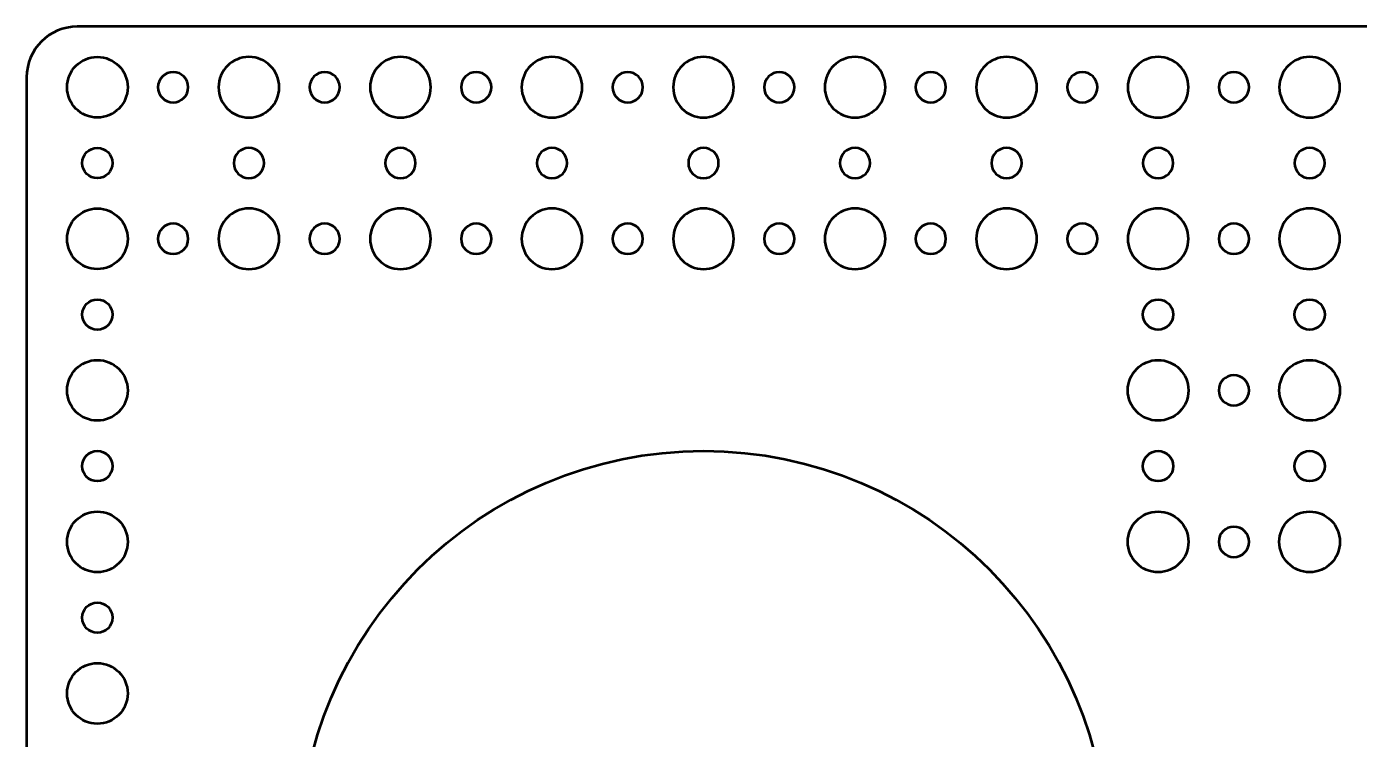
# Model space of a CAD drawing. Header units: centimetres. Extents: x -32.2 to 38.2, y -18.7 to 17.2.
# Drawn here: x 3.8 to 16.99, y 10.15 to 17.2 of the extents above; entities that cross this region are included whole.
import ezdxf

# ---------------------------------------------------------------- set-up
doc = ezdxf.new("R2010")
doc.units = ezdxf.units.CM
doc.header["$MEASUREMENT"] = 0
doc.layers.add('Layer 1', color=7, linetype='Continuous')

msp = doc.modelspace()

# ---------------------------------------------------------------- linework, layer by layer
at = {"layer": 'Layer 1', "lineweight": 53}
for centre, major_axis in [((4.50001, 16.59999), (0, 0.30001)), ((4.5, 15.85), (0, 0.15)), ((4.50001, 15.09999), (0, 0.30001)), ((4.5, 14.35), (0, 0.15)), ((15, 14.35), (0, 0.15)), ((16.5, 14.35), (0, 0.15)), ((4.50001, 13.59999), (0, 0.30001)), ((15.00001, 13.59999), (0, 0.30001)), ((16.50001, 13.59999), (0, 0.30001)), ((4.5, 12.85), (0, 0.15)), ((10.5, 9), (0, 4)), ((15, 12.85), (0, 0.15)), ((16.5, 12.85), (0, 0.15)), ((4.50001, 12.09999), (0, 0.30001)), ((15.00001, 12.09999), (0, 0.30001)), ((16.50001, 12.09999), (0, 0.30001)), ((4.5, 11.35), (0, 0.15)), ((4.50001, 10.59999), (0, 0.30001))]:
    msp.add_ellipse(centre, major_axis=major_axis, ratio=1, dxfattribs=at)
for points, knots in [([(3.8, -18.2), (3.8, -18.2), (3.8, 16.7), (3.8, 16.7), (3.8, 16.7), (3.8, 16.97614), (4.02386, 17.2), (4.3, 17.2), (4.3, 17.2), (4.3, 17.2), (37.7, 17.2), (37.7, 17.2), (37.7, 17.2), (37.97614, 17.2), (38.2, 16.97614), (38.2, 16.7), (38.2, 16.7), (38.2, 16.7), (38.2, -18.2), (38.2, -18.2), (38.2, -18.2), (38.2, -18.47614), (37.97614, -18.7), (37.7, -18.7), (37.7, -18.7), (37.7, -18.7), (4.3, -18.7), (4.3, -18.7), (4.3, -18.7), (4.02386, -18.7), (3.8, -18.47614), (3.8, -18.2)], [0, 0, 0, 0, 0.11111111, 0.11111111, 0.11111111, 0.11111111, 0.22222222, 0.22222222, 0.22222222, 0.22222222, 0.33333333, 0.33333333, 0.33333333, 0.33333333, 0.44444444, 0.44444444, 0.44444444, 0.44444444, 0.55555556, 0.55555556, 0.55555556, 0.55555556, 0.66666667, 0.66666667, 0.66666667, 0.66666667, 0.77777778, 0.77777778, 0.77777778, 0.77777778, 1, 1, 1, 1]), ([(5.7, 16.6), (5.7, 16.76569), (5.83431, 16.9), (6, 16.9), (6, 16.9), (6.16569, 16.9), (6.3, 16.76569), (6.3, 16.6), (6.3, 16.6), (6.3, 16.43431), (6.16569, 16.3), (6, 16.3), (6, 16.3), (5.83431, 16.3), (5.7, 16.43431), (5.7, 16.6)], [0, 0, 0, 0, 0.2, 0.2, 0.2, 0.2, 0.4, 0.4, 0.4, 0.4, 0.6, 0.6, 0.6, 0.6, 1, 1, 1, 1]), ([(7.2, 16.6), (7.2, 16.76569), (7.33431, 16.9), (7.5, 16.9), (7.5, 16.9), (7.66569, 16.9), (7.8, 16.76569), (7.8, 16.6), (7.8, 16.6), (7.8, 16.43431), (7.66569, 16.3), (7.5, 16.3), (7.5, 16.3), (7.33431, 16.3), (7.2, 16.43431), (7.2, 16.6)], [0, 0, 0, 0, 0.2, 0.2, 0.2, 0.2, 0.4, 0.4, 0.4, 0.4, 0.6, 0.6, 0.6, 0.6, 1, 1, 1, 1]), ([(8.7, 16.6), (8.7, 16.76569), (8.83431, 16.9), (9, 16.9), (9, 16.9), (9.16569, 16.9), (9.3, 16.76569), (9.3, 16.6), (9.3, 16.6), (9.3, 16.43431), (9.16569, 16.3), (9, 16.3), (9, 16.3), (8.83431, 16.3), (8.7, 16.43431), (8.7, 16.6)], [0, 0, 0, 0, 0.2, 0.2, 0.2, 0.2, 0.4, 0.4, 0.4, 0.4, 0.6, 0.6, 0.6, 0.6, 1, 1, 1, 1]), ([(10.2, 16.6), (10.2, 16.76569), (10.33431, 16.9), (10.5, 16.9), (10.5, 16.9), (10.66569, 16.9), (10.8, 16.76569), (10.8, 16.6), (10.8, 16.6), (10.8, 16.43431), (10.66569, 16.3), (10.5, 16.3), (10.5, 16.3), (10.33431, 16.3), (10.2, 16.43431), (10.2, 16.6)], [0, 0, 0, 0, 0.2, 0.2, 0.2, 0.2, 0.4, 0.4, 0.4, 0.4, 0.6, 0.6, 0.6, 0.6, 1, 1, 1, 1]), ([(11.7, 16.6), (11.7, 16.76569), (11.83431, 16.9), (12, 16.9), (12, 16.9), (12.16569, 16.9), (12.3, 16.76569), (12.3, 16.6), (12.3, 16.6), (12.3, 16.43431), (12.16569, 16.3), (12, 16.3), (12, 16.3), (11.83431, 16.3), (11.7, 16.43431), (11.7, 16.6)], [0, 0, 0, 0, 0.2, 0.2, 0.2, 0.2, 0.4, 0.4, 0.4, 0.4, 0.6, 0.6, 0.6, 0.6, 1, 1, 1, 1]), ([(13.2, 16.6), (13.2, 16.76569), (13.33431, 16.9), (13.5, 16.9), (13.5, 16.9), (13.66569, 16.9), (13.8, 16.76569), (13.8, 16.6), (13.8, 16.6), (13.8, 16.43431), (13.66569, 16.3), (13.5, 16.3), (13.5, 16.3), (13.33431, 16.3), (13.2, 16.43431), (13.2, 16.6)], [0, 0, 0, 0, 0.2, 0.2, 0.2, 0.2, 0.4, 0.4, 0.4, 0.4, 0.6, 0.6, 0.6, 0.6, 1, 1, 1, 1]), ([(14.7, 16.6), (14.7, 16.76569), (14.83431, 16.9), (15, 16.9), (15, 16.9), (15.16569, 16.9), (15.3, 16.76569), (15.3, 16.6), (15.3, 16.6), (15.3, 16.43431), (15.16569, 16.3), (15, 16.3), (15, 16.3), (14.83431, 16.3), (14.7, 16.43431), (14.7, 16.6)], [0, 0, 0, 0, 0.2, 0.2, 0.2, 0.2, 0.4, 0.4, 0.4, 0.4, 0.6, 0.6, 0.6, 0.6, 1, 1, 1, 1]), ([(16.2, 16.6), (16.2, 16.76569), (16.33431, 16.9), (16.5, 16.9), (16.5, 16.9), (16.66569, 16.9), (16.8, 16.76569), (16.8, 16.6), (16.8, 16.6), (16.8, 16.43431), (16.66569, 16.3), (16.5, 16.3), (16.5, 16.3), (16.33431, 16.3), (16.2, 16.43431), (16.2, 16.6)], [0, 0, 0, 0, 0.2, 0.2, 0.2, 0.2, 0.4, 0.4, 0.4, 0.4, 0.6, 0.6, 0.6, 0.6, 1, 1, 1, 1]), ([(5.1, 16.6), (5.1, 16.68284), (5.16716, 16.75), (5.25, 16.75), (5.25, 16.75), (5.33284, 16.75), (5.4, 16.68284), (5.4, 16.6), (5.4, 16.6), (5.4, 16.51716), (5.33284, 16.45), (5.25, 16.45), (5.25, 16.45), (5.16716, 16.45), (5.1, 16.51716), (5.1, 16.6)], [0, 0, 0, 0, 0.2, 0.2, 0.2, 0.2, 0.4, 0.4, 0.4, 0.4, 0.6, 0.6, 0.6, 0.6, 1, 1, 1, 1]), ([(6.6, 16.6), (6.6, 16.68284), (6.66716, 16.75), (6.75, 16.75), (6.75, 16.75), (6.83284, 16.75), (6.9, 16.68284), (6.9, 16.6), (6.9, 16.6), (6.9, 16.51716), (6.83284, 16.45), (6.75, 16.45), (6.75, 16.45), (6.66716, 16.45), (6.6, 16.51716), (6.6, 16.6)], [0, 0, 0, 0, 0.2, 0.2, 0.2, 0.2, 0.4, 0.4, 0.4, 0.4, 0.6, 0.6, 0.6, 0.6, 1, 1, 1, 1]), ([(8.1, 16.6), (8.1, 16.68284), (8.16716, 16.75), (8.25, 16.75), (8.25, 16.75), (8.33284, 16.75), (8.4, 16.68284), (8.4, 16.6), (8.4, 16.6), (8.4, 16.51716), (8.33284, 16.45), (8.25, 16.45), (8.25, 16.45), (8.16716, 16.45), (8.1, 16.51716), (8.1, 16.6)], [0, 0, 0, 0, 0.2, 0.2, 0.2, 0.2, 0.4, 0.4, 0.4, 0.4, 0.6, 0.6, 0.6, 0.6, 1, 1, 1, 1]), ([(9.6, 16.6), (9.6, 16.68284), (9.66716, 16.75), (9.75, 16.75), (9.75, 16.75), (9.83284, 16.75), (9.9, 16.68284), (9.9, 16.6), (9.9, 16.6), (9.9, 16.51716), (9.83284, 16.45), (9.75, 16.45), (9.75, 16.45), (9.66716, 16.45), (9.6, 16.51716), (9.6, 16.6)], [0, 0, 0, 0, 0.2, 0.2, 0.2, 0.2, 0.4, 0.4, 0.4, 0.4, 0.6, 0.6, 0.6, 0.6, 1, 1, 1, 1]), ([(11.1, 16.6), (11.1, 16.68284), (11.16716, 16.75), (11.25, 16.75), (11.25, 16.75), (11.33284, 16.75), (11.4, 16.68284), (11.4, 16.6), (11.4, 16.6), (11.4, 16.51716), (11.33284, 16.45), (11.25, 16.45), (11.25, 16.45), (11.16716, 16.45), (11.1, 16.51716), (11.1, 16.6)], [0, 0, 0, 0, 0.2, 0.2, 0.2, 0.2, 0.4, 0.4, 0.4, 0.4, 0.6, 0.6, 0.6, 0.6, 1, 1, 1, 1]), ([(12.6, 16.6), (12.6, 16.68284), (12.66716, 16.75), (12.75, 16.75), (12.75, 16.75), (12.83284, 16.75), (12.9, 16.68284), (12.9, 16.6), (12.9, 16.6), (12.9, 16.51716), (12.83284, 16.45), (12.75, 16.45), (12.75, 16.45), (12.66716, 16.45), (12.6, 16.51716), (12.6, 16.6)], [0, 0, 0, 0, 0.2, 0.2, 0.2, 0.2, 0.4, 0.4, 0.4, 0.4, 0.6, 0.6, 0.6, 0.6, 1, 1, 1, 1]), ([(14.1, 16.6), (14.1, 16.68284), (14.16716, 16.75), (14.25, 16.75), (14.25, 16.75), (14.33284, 16.75), (14.4, 16.68284), (14.4, 16.6), (14.4, 16.6), (14.4, 16.51716), (14.33284, 16.45), (14.25, 16.45), (14.25, 16.45), (14.16716, 16.45), (14.1, 16.51716), (14.1, 16.6)], [0, 0, 0, 0, 0.2, 0.2, 0.2, 0.2, 0.4, 0.4, 0.4, 0.4, 0.6, 0.6, 0.6, 0.6, 1, 1, 1, 1]), ([(15.6, 16.6), (15.6, 16.68284), (15.66716, 16.75), (15.75, 16.75), (15.75, 16.75), (15.83284, 16.75), (15.9, 16.68284), (15.9, 16.6), (15.9, 16.6), (15.9, 16.51716), (15.83284, 16.45), (15.75, 16.45), (15.75, 16.45), (15.66716, 16.45), (15.6, 16.51716), (15.6, 16.6)], [0, 0, 0, 0, 0.2, 0.2, 0.2, 0.2, 0.4, 0.4, 0.4, 0.4, 0.6, 0.6, 0.6, 0.6, 1, 1, 1, 1]), ([(5.85, 15.85), (5.85, 15.93284), (5.91716, 16), (6, 16), (6, 16), (6.08284, 16), (6.15, 15.93284), (6.15, 15.85), (6.15, 15.85), (6.15, 15.76716), (6.08284, 15.7), (6, 15.7), (6, 15.7), (5.91716, 15.7), (5.85, 15.76716), (5.85, 15.85)], [0, 0, 0, 0, 0.2, 0.2, 0.2, 0.2, 0.4, 0.4, 0.4, 0.4, 0.6, 0.6, 0.6, 0.6, 1, 1, 1, 1]), ([(7.35, 15.85), (7.35, 15.93284), (7.41716, 16), (7.5, 16), (7.5, 16), (7.58284, 16), (7.65, 15.93284), (7.65, 15.85), (7.65, 15.85), (7.65, 15.76716), (7.58284, 15.7), (7.5, 15.7), (7.5, 15.7), (7.41716, 15.7), (7.35, 15.76716), (7.35, 15.85)], [0, 0, 0, 0, 0.2, 0.2, 0.2, 0.2, 0.4, 0.4, 0.4, 0.4, 0.6, 0.6, 0.6, 0.6, 1, 1, 1, 1]), ([(8.85, 15.85), (8.85, 15.93284), (8.91716, 16), (9, 16), (9, 16), (9.08284, 16), (9.15, 15.93284), (9.15, 15.85), (9.15, 15.85), (9.15, 15.76716), (9.08284, 15.7), (9, 15.7), (9, 15.7), (8.91716, 15.7), (8.85, 15.76716), (8.85, 15.85)], [0, 0, 0, 0, 0.2, 0.2, 0.2, 0.2, 0.4, 0.4, 0.4, 0.4, 0.6, 0.6, 0.6, 0.6, 1, 1, 1, 1]), ([(10.35, 15.85), (10.35, 15.93284), (10.41716, 16), (10.5, 16), (10.5, 16), (10.58284, 16), (10.65, 15.93284), (10.65, 15.85), (10.65, 15.85), (10.65, 15.76716), (10.58284, 15.7), (10.5, 15.7), (10.5, 15.7), (10.41716, 15.7), (10.35, 15.76716), (10.35, 15.85)], [0, 0, 0, 0, 0.2, 0.2, 0.2, 0.2, 0.4, 0.4, 0.4, 0.4, 0.6, 0.6, 0.6, 0.6, 1, 1, 1, 1]), ([(11.85, 15.85), (11.85, 15.93284), (11.91716, 16), (12, 16), (12, 16), (12.08284, 16), (12.15, 15.93284), (12.15, 15.85), (12.15, 15.85), (12.15, 15.76716), (12.08284, 15.7), (12, 15.7), (12, 15.7), (11.91716, 15.7), (11.85, 15.76716), (11.85, 15.85)], [0, 0, 0, 0, 0.2, 0.2, 0.2, 0.2, 0.4, 0.4, 0.4, 0.4, 0.6, 0.6, 0.6, 0.6, 1, 1, 1, 1]), ([(13.35, 15.85), (13.35, 15.93284), (13.41716, 16), (13.5, 16), (13.5, 16), (13.58284, 16), (13.65, 15.93284), (13.65, 15.85), (13.65, 15.85), (13.65, 15.76716), (13.58284, 15.7), (13.5, 15.7), (13.5, 15.7), (13.41716, 15.7), (13.35, 15.76716), (13.35, 15.85)], [0, 0, 0, 0, 0.2, 0.2, 0.2, 0.2, 0.4, 0.4, 0.4, 0.4, 0.6, 0.6, 0.6, 0.6, 1, 1, 1, 1]), ([(14.85, 15.85), (14.85, 15.93284), (14.91716, 16), (15, 16), (15, 16), (15.08284, 16), (15.15, 15.93284), (15.15, 15.85), (15.15, 15.85), (15.15, 15.76716), (15.08284, 15.7), (15, 15.7), (15, 15.7), (14.91716, 15.7), (14.85, 15.76716), (14.85, 15.85)], [0, 0, 0, 0, 0.2, 0.2, 0.2, 0.2, 0.4, 0.4, 0.4, 0.4, 0.6, 0.6, 0.6, 0.6, 1, 1, 1, 1]), ([(16.35, 15.85), (16.35, 15.93284), (16.41716, 16), (16.5, 16), (16.5, 16), (16.58284, 16), (16.65, 15.93284), (16.65, 15.85), (16.65, 15.85), (16.65, 15.76716), (16.58284, 15.7), (16.5, 15.7), (16.5, 15.7), (16.41716, 15.7), (16.35, 15.76716), (16.35, 15.85)], [0, 0, 0, 0, 0.2, 0.2, 0.2, 0.2, 0.4, 0.4, 0.4, 0.4, 0.6, 0.6, 0.6, 0.6, 1, 1, 1, 1]), ([(5.7, 15.1), (5.7, 15.26569), (5.83431, 15.4), (6, 15.4), (6, 15.4), (6.16569, 15.4), (6.3, 15.26569), (6.3, 15.1), (6.3, 15.1), (6.3, 14.93431), (6.16569, 14.8), (6, 14.8), (6, 14.8), (5.83431, 14.8), (5.7, 14.93431), (5.7, 15.1)], [0, 0, 0, 0, 0.2, 0.2, 0.2, 0.2, 0.4, 0.4, 0.4, 0.4, 0.6, 0.6, 0.6, 0.6, 1, 1, 1, 1]), ([(7.2, 15.1), (7.2, 15.26569), (7.33431, 15.4), (7.5, 15.4), (7.5, 15.4), (7.66569, 15.4), (7.8, 15.26569), (7.8, 15.1), (7.8, 15.1), (7.8, 14.93431), (7.66569, 14.8), (7.5, 14.8), (7.5, 14.8), (7.33431, 14.8), (7.2, 14.93431), (7.2, 15.1)], [0, 0, 0, 0, 0.2, 0.2, 0.2, 0.2, 0.4, 0.4, 0.4, 0.4, 0.6, 0.6, 0.6, 0.6, 1, 1, 1, 1]), ([(8.7, 15.1), (8.7, 15.26569), (8.83431, 15.4), (9, 15.4), (9, 15.4), (9.16569, 15.4), (9.3, 15.26569), (9.3, 15.1), (9.3, 15.1), (9.3, 14.93431), (9.16569, 14.8), (9, 14.8), (9, 14.8), (8.83431, 14.8), (8.7, 14.93431), (8.7, 15.1)], [0, 0, 0, 0, 0.2, 0.2, 0.2, 0.2, 0.4, 0.4, 0.4, 0.4, 0.6, 0.6, 0.6, 0.6, 1, 1, 1, 1]), ([(10.2, 15.1), (10.2, 15.26569), (10.33431, 15.4), (10.5, 15.4), (10.5, 15.4), (10.66569, 15.4), (10.8, 15.26569), (10.8, 15.1), (10.8, 15.1), (10.8, 14.93431), (10.66569, 14.8), (10.5, 14.8), (10.5, 14.8), (10.33431, 14.8), (10.2, 14.93431), (10.2, 15.1)], [0, 0, 0, 0, 0.2, 0.2, 0.2, 0.2, 0.4, 0.4, 0.4, 0.4, 0.6, 0.6, 0.6, 0.6, 1, 1, 1, 1]), ([(11.7, 15.1), (11.7, 15.26569), (11.83431, 15.4), (12, 15.4), (12, 15.4), (12.16569, 15.4), (12.3, 15.26569), (12.3, 15.1), (12.3, 15.1), (12.3, 14.93431), (12.16569, 14.8), (12, 14.8), (12, 14.8), (11.83431, 14.8), (11.7, 14.93431), (11.7, 15.1)], [0, 0, 0, 0, 0.2, 0.2, 0.2, 0.2, 0.4, 0.4, 0.4, 0.4, 0.6, 0.6, 0.6, 0.6, 1, 1, 1, 1]), ([(13.2, 15.1), (13.2, 15.26569), (13.33431, 15.4), (13.5, 15.4), (13.5, 15.4), (13.66569, 15.4), (13.8, 15.26569), (13.8, 15.1), (13.8, 15.1), (13.8, 14.93431), (13.66569, 14.8), (13.5, 14.8), (13.5, 14.8), (13.33431, 14.8), (13.2, 14.93431), (13.2, 15.1)], [0, 0, 0, 0, 0.2, 0.2, 0.2, 0.2, 0.4, 0.4, 0.4, 0.4, 0.6, 0.6, 0.6, 0.6, 1, 1, 1, 1]), ([(14.7, 15.1), (14.7, 15.26569), (14.83431, 15.4), (15, 15.4), (15, 15.4), (15.16569, 15.4), (15.3, 15.26569), (15.3, 15.1), (15.3, 15.1), (15.3, 14.93431), (15.16569, 14.8), (15, 14.8), (15, 14.8), (14.83431, 14.8), (14.7, 14.93431), (14.7, 15.1)], [0, 0, 0, 0, 0.2, 0.2, 0.2, 0.2, 0.4, 0.4, 0.4, 0.4, 0.6, 0.6, 0.6, 0.6, 1, 1, 1, 1]), ([(16.2, 15.1), (16.2, 15.26569), (16.33431, 15.4), (16.5, 15.4), (16.5, 15.4), (16.66569, 15.4), (16.8, 15.26569), (16.8, 15.1), (16.8, 15.1), (16.8, 14.93431), (16.66569, 14.8), (16.5, 14.8), (16.5, 14.8), (16.33431, 14.8), (16.2, 14.93431), (16.2, 15.1)], [0, 0, 0, 0, 0.2, 0.2, 0.2, 0.2, 0.4, 0.4, 0.4, 0.4, 0.6, 0.6, 0.6, 0.6, 1, 1, 1, 1]), ([(5.1, 15.1), (5.1, 15.18284), (5.16716, 15.25), (5.25, 15.25), (5.25, 15.25), (5.33284, 15.25), (5.4, 15.18284), (5.4, 15.1), (5.4, 15.1), (5.4, 15.01716), (5.33284, 14.95), (5.25, 14.95), (5.25, 14.95), (5.16716, 14.95), (5.1, 15.01716), (5.1, 15.1)], [0, 0, 0, 0, 0.2, 0.2, 0.2, 0.2, 0.4, 0.4, 0.4, 0.4, 0.6, 0.6, 0.6, 0.6, 1, 1, 1, 1]), ([(6.6, 15.1), (6.6, 15.18284), (6.66716, 15.25), (6.75, 15.25), (6.75, 15.25), (6.83284, 15.25), (6.9, 15.18284), (6.9, 15.1), (6.9, 15.1), (6.9, 15.01716), (6.83284, 14.95), (6.75, 14.95), (6.75, 14.95), (6.66716, 14.95), (6.6, 15.01716), (6.6, 15.1)], [0, 0, 0, 0, 0.2, 0.2, 0.2, 0.2, 0.4, 0.4, 0.4, 0.4, 0.6, 0.6, 0.6, 0.6, 1, 1, 1, 1]), ([(8.1, 15.1), (8.1, 15.18284), (8.16716, 15.25), (8.25, 15.25), (8.25, 15.25), (8.33284, 15.25), (8.4, 15.18284), (8.4, 15.1), (8.4, 15.1), (8.4, 15.01716), (8.33284, 14.95), (8.25, 14.95), (8.25, 14.95), (8.16716, 14.95), (8.1, 15.01716), (8.1, 15.1)], [0, 0, 0, 0, 0.2, 0.2, 0.2, 0.2, 0.4, 0.4, 0.4, 0.4, 0.6, 0.6, 0.6, 0.6, 1, 1, 1, 1]), ([(9.6, 15.1), (9.6, 15.18284), (9.66716, 15.25), (9.75, 15.25), (9.75, 15.25), (9.83284, 15.25), (9.9, 15.18284), (9.9, 15.1), (9.9, 15.1), (9.9, 15.01716), (9.83284, 14.95), (9.75, 14.95), (9.75, 14.95), (9.66716, 14.95), (9.6, 15.01716), (9.6, 15.1)], [0, 0, 0, 0, 0.2, 0.2, 0.2, 0.2, 0.4, 0.4, 0.4, 0.4, 0.6, 0.6, 0.6, 0.6, 1, 1, 1, 1]), ([(11.1, 15.1), (11.1, 15.18284), (11.16716, 15.25), (11.25, 15.25), (11.25, 15.25), (11.33284, 15.25), (11.4, 15.18284), (11.4, 15.1), (11.4, 15.1), (11.4, 15.01716), (11.33284, 14.95), (11.25, 14.95), (11.25, 14.95), (11.16716, 14.95), (11.1, 15.01716), (11.1, 15.1)], [0, 0, 0, 0, 0.2, 0.2, 0.2, 0.2, 0.4, 0.4, 0.4, 0.4, 0.6, 0.6, 0.6, 0.6, 1, 1, 1, 1]), ([(12.6, 15.1), (12.6, 15.18284), (12.66716, 15.25), (12.75, 15.25), (12.75, 15.25), (12.83284, 15.25), (12.9, 15.18284), (12.9, 15.1), (12.9, 15.1), (12.9, 15.01716), (12.83284, 14.95), (12.75, 14.95), (12.75, 14.95), (12.66716, 14.95), (12.6, 15.01716), (12.6, 15.1)], [0, 0, 0, 0, 0.2, 0.2, 0.2, 0.2, 0.4, 0.4, 0.4, 0.4, 0.6, 0.6, 0.6, 0.6, 1, 1, 1, 1]), ([(14.1, 15.1), (14.1, 15.18284), (14.16716, 15.25), (14.25, 15.25), (14.25, 15.25), (14.33284, 15.25), (14.4, 15.18284), (14.4, 15.1), (14.4, 15.1), (14.4, 15.01716), (14.33284, 14.95), (14.25, 14.95), (14.25, 14.95), (14.16716, 14.95), (14.1, 15.01716), (14.1, 15.1)], [0, 0, 0, 0, 0.2, 0.2, 0.2, 0.2, 0.4, 0.4, 0.4, 0.4, 0.6, 0.6, 0.6, 0.6, 1, 1, 1, 1]), ([(15.6, 15.1), (15.6, 15.18284), (15.66716, 15.25), (15.75, 15.25), (15.75, 15.25), (15.83284, 15.25), (15.9, 15.18284), (15.9, 15.1), (15.9, 15.1), (15.9, 15.01716), (15.83284, 14.95), (15.75, 14.95), (15.75, 14.95), (15.66716, 14.95), (15.6, 15.01716), (15.6, 15.1)], [0, 0, 0, 0, 0.2, 0.2, 0.2, 0.2, 0.4, 0.4, 0.4, 0.4, 0.6, 0.6, 0.6, 0.6, 1, 1, 1, 1]), ([(15.6, 13.6), (15.6, 13.68284), (15.66716, 13.75), (15.75, 13.75), (15.75, 13.75), (15.83284, 13.75), (15.9, 13.68284), (15.9, 13.6), (15.9, 13.6), (15.9, 13.51716), (15.83284, 13.45), (15.75, 13.45), (15.75, 13.45), (15.66716, 13.45), (15.6, 13.51716), (15.6, 13.6)], [0, 0, 0, 0, 0.2, 0.2, 0.2, 0.2, 0.4, 0.4, 0.4, 0.4, 0.6, 0.6, 0.6, 0.6, 1, 1, 1, 1]), ([(15.6, 12.1), (15.6, 12.18284), (15.66716, 12.25), (15.75, 12.25), (15.75, 12.25), (15.83284, 12.25), (15.9, 12.18284), (15.9, 12.1), (15.9, 12.1), (15.9, 12.01716), (15.83284, 11.95), (15.75, 11.95), (15.75, 11.95), (15.66716, 11.95), (15.6, 12.01716), (15.6, 12.1)], [0, 0, 0, 0, 0.2, 0.2, 0.2, 0.2, 0.4, 0.4, 0.4, 0.4, 0.6, 0.6, 0.6, 0.6, 1, 1, 1, 1])]:
    msp.add_open_spline(points, degree=3, knots=knots, dxfattribs=at)

doc.saveas('drawing.dxf')
